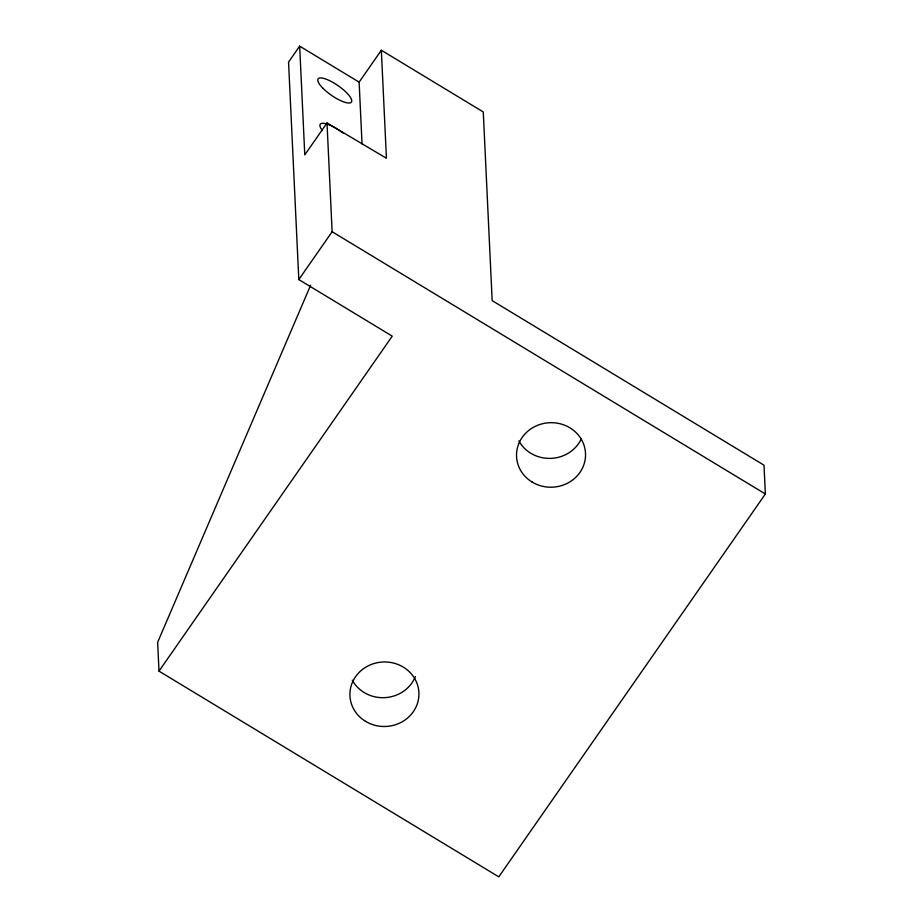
<?xml version="1.0" encoding="UTF-8"?>
<svg xmlns="http://www.w3.org/2000/svg" width="923" height="923" viewBox="0 0 923 923"><rect width="100%" height="100%" fill="white"/><g stroke="black" fill="none" stroke-linecap="round" stroke-linejoin="round"><path stroke-width="1.38" d="M310.613 285.288L157.637 642.339L158.998 671.136L498.789 876.85L765.363 493.99L764.002 465.192L492.167 300.621L483.271 111.96L381.337 50.246L359.128 82.147L362.047 144.08M359.128 82.147L299.663 46.15L288.553 62.106L298.81 279.577L392.252 336.145L158.998 671.136M381.337 50.246L386.437 158.26L327.007 122.978L304.786 154.879L299.663 46.15M298.81 279.577L332.13 231.719L327.007 122.978M332.13 231.719L765.363 493.99M581.409 438.644A34.509 32.259 -2.7 0 1 550.777 458.385A34.509 32.259 -2.7 0 1 518.888 440.882M415.362 676.628A34.509 32.259 -2.7 0 1 384.926 697.638A34.509 32.259 -2.7 0 1 352.274 680.17M322.358 130.547A20.306 5.85 34.8 0 1 326.88 124.051M328.115 124.467A20.306 5.85 34.8 0 1 331.126 125.724M332.176 126.232A20.306 5.85 34.8 0 1 343.091 133.131M532.156 482.071A34.509 32.259 -2.7 0 0 585.494 456.527A34.509 32.259 -2.7 0 0 535.467 426.241A34.509 32.259 -2.7 0 0 532.156 482.071M365.543 721.348A34.509 32.259 -2.7 0 0 418.88 695.815A34.509 32.259 -2.7 0 0 368.854 665.529A34.509 32.259 -2.7 0 0 365.543 721.348M322.992 88.308A20.306 5.85 34.8 0 0 351.259 102.28A20.306 5.85 34.8 0 0 330.03 80.866A20.306 5.85 34.8 0 0 322.992 88.308"/></g></svg>
